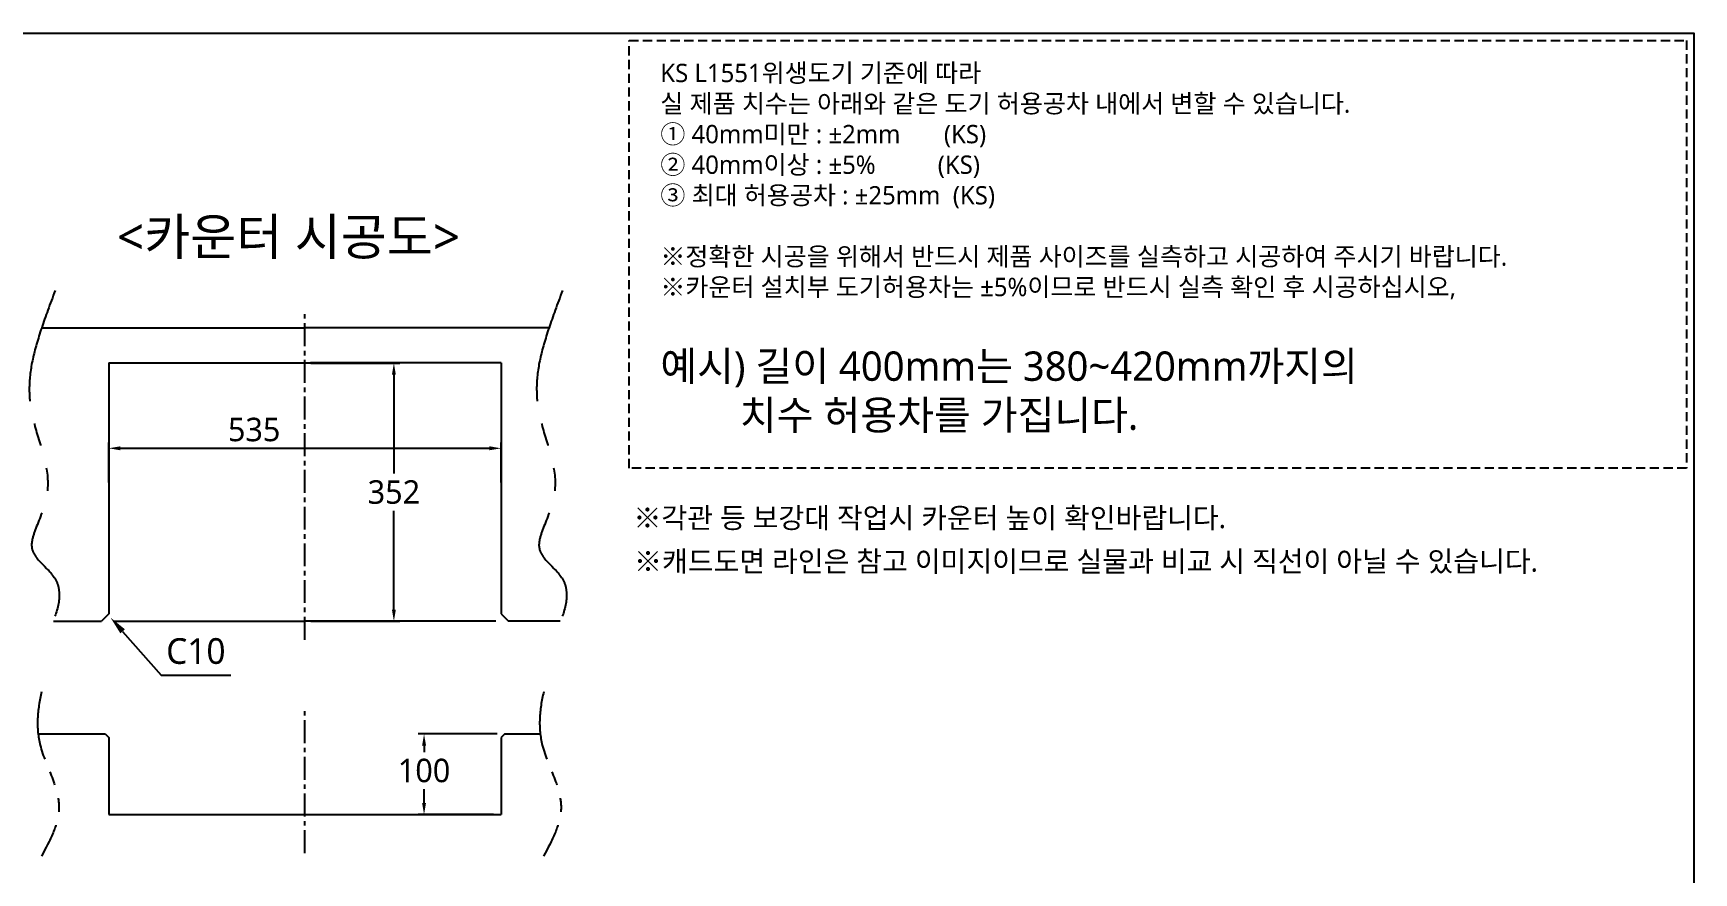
# Model space of a CAD drawing. Extents: x 0 to 3651, y -181 to 2100.
# Drawn here: x 1387 to 3651, y 956 to 2100 of the extents above; entities that cross this region are included whole.
import ezdxf

# ---------------------------------------------------------------- set-up
doc = ezdxf.new("R2010")
doc.units = 0
doc.header["$LTSCALE"] = 25
doc.header["$MEASUREMENT"] = 0
for name, pattern in [('CENTER', [2, 1.25, -0.25, 0.25, -0.25]), ('DASHED', [0.75, 0.5, -0.25]), ('PHANTOM', [2.5, 1.25, -0.25, 0.25, -0.25, 0.25, -0.25])]:
    doc.linetypes.add(name, pattern=pattern)
doc.layers.get('DEFPOINTS').update_dxf_attribs({"linetype": 'CONTINUOUS'})
for name, color, linetype in [('1', 1, 'CONTINUOUS'), ('2', 2, 'CONTINUOUS'), ('3', 3, 'CONTINUOUS'), ('SA-DOOR', 4, 'CONTINUOUS')]:
    doc.layers.add(name, color=color, linetype=linetype)
doc.styles.add('GHS', font='romans', dxfattribs={"bigfont": 'ghs'})
doc.styles.add('ROMANS', font='romans')
doc.styles.get("Standard").update_dxf_attribs({"font": 'NanumGothic.ttf'})
doc.dimstyles.get("Standard").update_dxf_attribs({"dimtxt": 2.5, "dimasz": 2, "dimexe": 2, "dimexo": 1, "dimgap": 1.5, "dimtad": 1, "dimdec": 0, "dimlfac": 10, "dimrnd": 0.5, "dimzin": 0, "dimdsep": 46, "dimtxsty": 'Standard', "dimcen": 0, "dimclrt": 2, "dimadec": 0, "dimazin": 0, "dimtfac": 1, "dimtdec": 0, "dimtmove": 0, "dimatfit": 3, "dimfxl": 0, "dimtolj": 1, "dimtzin": 0, "dimarcsym": 0})

# ---------------------------------------------------------------- blocks, each defined once
blk = doc.blocks.new('*D7')
at = {"layer": '3', "color": 3, "lineweight": -2}
for p, q in [((1490, 1487.5), (1490, 1542.3)), ((2025, 1487.5), (2025, 1542.3)), ((1506, 1534.3), (2009, 1534.3))]:
    blk.add_line(p, q, dxfattribs=at)
at = {"layer": '3', "color": 3}
for points in [[(1506, 1537), (1506, 1531.6), (1490, 1534.3)], [(2009, 1537), (2009, 1531.6), (2025, 1534.3)]]:
    blk.add_solid(points, dxfattribs=at)
at = {"layer": 'DEFPOINTS', "color": 0}
for p in [(2025, 1534.3), (1490, 1479.5), (2025, 1479.5)]:
    blk.add_point(p, dxfattribs=at)
at = {"layer": '3', "color": 2, "insert": (1688.3, 1559.7), "char_height": 32, "attachment_point": 5}
blk.add_mtext('\\A1;535', dxfattribs=at)
blk = doc.blocks.new('*D8')
at = {"layer": '1', "color": 3, "lineweight": -2}
for p, q in [((1765.5, 1650.5), (1886.8, 1650.5)), ((1878.8, 1634.5), (1878.8, 1500)), ((1878.8, 1314.5), (1878.8, 1449.1)), ((1765.5, 1298.5), (1886.8, 1298.5))]:
    blk.add_line(p, q, dxfattribs=at)
at = {"layer": '1', "color": 3}
for points in [[(1876.1, 1634.5), (1881.4, 1634.5), (1878.8, 1650.5)], [(1876.1, 1314.5), (1881.4, 1314.5), (1878.8, 1298.5)]]:
    blk.add_solid(points, dxfattribs=at)
at = {"layer": 'DEFPOINTS', "color": 0}
for p in [(1757.5, 1650.5), (1757.5, 1298.5), (1878.8, 1298.5)]:
    blk.add_point(p, dxfattribs=at)
at = {"layer": '1', "color": 2, "insert": (1878.8, 1474.5), "char_height": 32, "attachment_point": 5}
blk.add_mtext('\\A1;352', dxfattribs=at)
blk = doc.blocks.new('*D9')
at = {"layer": '1', "color": 3, "lineweight": -2}
for p, q in [((2019.5, 1145), (1911.9, 1145)), ((1919.9, 1129), (1919.9, 1120.3)), ((1919.9, 1051), (1919.9, 1069.7)), ((2014.5, 1035), (1911.9, 1035))]:
    blk.add_line(p, q, dxfattribs=at)
at = {"layer": '1', "color": 3}
for points in [[(1917.2, 1129), (1922.6, 1129), (1919.9, 1145)], [(1917.2, 1051), (1922.6, 1051), (1919.9, 1035)]]:
    blk.add_solid(points, dxfattribs=at)
at = {"layer": 'DEFPOINTS', "color": 0}
for p in [(2027.5, 1145), (1919.9, 1035), (2022.5, 1035)]:
    blk.add_point(p, dxfattribs=at)
at = {"layer": '1', "color": 2, "insert": (1919.9, 1095), "char_height": 32, "attachment_point": 5}
blk.add_mtext('\\A1;100', dxfattribs=at)

msp = doc.modelspace()

# ---------------------------------------------------------------- linework, layer by layer
at = {"layer": '1', "color": 1, "linetype": 'CENTER'}
msp.add_line((1757.51619, 1273.47141), (1757.51619, 1721.27378), dxfattribs=at)
at = {"layer": '1', "linetype": 'CENTER'}
msp.add_line((1757.51619, 982.4877), (1757.51619, 1177.4877), dxfattribs=at)
at = {"layer": '2', "color": 1, "ltscale": 5}
for p in [(1497.51619, 1298.54664), (2017.51619, 1298.54664)]:
    msp.add_line(p, (1757.51619, 1298.54664), dxfattribs=at)
at = {"layer": '3', "color": 1}
for p, q in [((1398.67521, 1698.54667), (1757.51619, 1698.54667)), ((2090.23298, 1698.54667), (1757.51619, 1698.54667)), ((1490.01619, 1650.54667), (1765.01619, 1650.54667)), ((2025.01619, 1650.54667), (1765.01619, 1650.54667))]:
    msp.add_line(p, q, dxfattribs=at)
at = {"layer": '3', "color": 1, "ltscale": 5}
for p, q in [((1490.01619, 1650.54667), (1490.01619, 1308.54664)), ((2025.01619, 1650.54667), (2025.01619, 1308.54664)), ((1414.79389, 1298.54664), (1480.01619, 1298.54664)), ((1490.01619, 1308.54664), (1480.01619, 1298.54664)), ((2025.01619, 1308.54664), (2035.01619, 1298.54664)), ((2105.6489, 1298.54664), (2035.01619, 1298.54664)), ((1393.90803, 1144.9877), (1485.01619, 1144.9877)), ((1485.01619, 1144.9877), (1490.01619, 1139.9877)), ((1490.01619, 1139.9877), (1490.01619, 1034.9877)), ((2030.01619, 1144.9877), (2025.01619, 1139.9877)), ((2025.01619, 1139.9877), (2025.01619, 1034.9877)), ((2030.01619, 1144.9877), (2078.31309, 1144.9877)), ((1490.01619, 1034.9877), (2025.01619, 1034.9877))]:
    msp.add_line(p, q, dxfattribs=at)
at = {"layer": '3', "color": 3}
for p, q in [((1509.07019, 1284.81258), (1561.69863, 1225.25329)), ((1561.69863, 1225.25329), (1656.4593, 1225.25329))]:
    msp.add_line(p, q, dxfattribs=at)
at = {"layer": '3', "linetype": 'DASHED'}
msp.add_lwpolyline([(2199.57295, 2090), (3640.64634, 2090), (3640.64634, 1507.28735), (2199.57295, 1507.28735)], close=True, dxfattribs=at)
at = {"layer": '3', "color": 2, "linetype": 'PHANTOM', "ltscale": 5}
for points in [[(1417.08738, 1749.48347), (1388.9784, 1674.21385), (1366.07005, 1610.15263), (1425.41773, 1472.57685), (1360.15608, 1392.17376), (1433.39061, 1362.1799), (1420.78338, 1308.92452), (1407.01533, 1284.17452)], [(2108.64516, 1749.48347), (2080.53618, 1674.21385), (2057.62783, 1610.15263), (2116.97551, 1472.57685), (2051.71386, 1392.17376), (2124.94839, 1362.1799), (2112.34116, 1308.92452), (2098.57311, 1284.17452)]]:
    msp.add_open_spline(points, degree=3, knots=[1.2860474054, 1.2860474054, 1.2860474054, 1.2860474054, 13.7019089976, 20.2184615237, 29.3473177708, 38.3248618894, 46.0330820131, 46.0330820131, 46.0330820131, 46.0330820131], dxfattribs=at)
at = {"layer": '3', "color": 2, "linetype": 'PHANTOM', "ltscale": 3}
for points in [[(1398.66463, 1202.5784), (1392.47048, 1177.6445), (1388.78997, 1121.67515), (1437.33033, 1051.61036), (1409.77487, 999.77467), (1398.46178, 978.58786)], [(2083.06969, 1202.5784), (2076.87554, 1177.6445), (2073.19504, 1121.67515), (2121.7354, 1051.61036), (2094.17994, 999.77467), (2082.86685, 978.58786)]]:
    msp.add_open_spline(points, degree=3, knots=[6.2076279024, 6.2076279024, 6.2076279024, 6.2076279024, 13.7019089976, 23.3592817286, 30.0339812149, 30.0339812149, 30.0339812149, 30.0339812149], dxfattribs=at)
at = {"layer": '3', "color": 3}
msp.add_solid([(1505.94784, 1282.05358), (1512.19253, 1287.57158), (1492.51619, 1303.54664)], dxfattribs=at)
at = {"layer": 'SA-DOOR', "color": 7}
msp.add_lwpolyline([(0, 2100), (3650.64634, 2100), (3650.64634, -181.48043), (0, -181.48043)], close=True, dxfattribs=at)

# ---------------------------------------------------------------- texts
at = {"layer": '2', "color": 7, "attachment_point": 4, "style": 'ROMANS'}
for s, insert, char_height in [('{\\fNanumGothic|b0|i0|c0|p50;KS L1551\\fNanumGothic|b0|i0|c129|p50;위생도기 기준에 따라 \\P실 제품 치수는 아래와 같은 도기 허용공차 내에서 변할 수 있습니다. \\fNanumGothic|b0|i0|c0|p50;\\P\\fNanumGothic|b0|i0|c129|p50;① \\fNanumGothic|b0|i0|c0|p50;40mm\\fNanumGothic|b0|i0|c129|p50;미만 : ±2mm       (KS)\\fNanumGothic|b0|i0|c0|p50; \\P\\fNanumGothic|b0|i0|c129|p50;② \\fNanumGothic|b0|i0|c0|p50;40mm\\fNanumGothic|b0|i0|c129|p50;이상 : ±5%          (KS)\\fNanumGothic|b0|i0|c0|p50;\\P\\fNanumGothic|b0|i0|c129|p50;③ 최대 허용공차 : ±25mm  (KS)\\P\\fNanumGothic|b0|i0|c0|p50;\\P※\\fNanumGothic|b0|i0|c129|p50;정확한 시공을 위해서 반드시 제품 사이즈를 실측하고 시공하여 주시기 바랍니다\\fNanumGothic|b0|i0|c0|p50;.\\fNanumGothic|b0|i0|c129|p50;\\P※카운터 설치부 도기허용차는 ±5%이므로 반드시 실측 확인 후 시공하십시오,}', (2241.98787, 1897.72655), 25), ('{\\fNanumGothic|b0|i0|c129|p50;예시\\fNanumGothic|b0|i0|c0|p50;) \\fNanumGothic|b0|i0|c129|p50;길이 \\fNanumGothic|b0|i0|c0|p50;4\\fNanumGothic|b0|i0|c129|p50;00\\fNanumGothic|b0|i0|c0|p50;mm\\fNanumGothic|b0|i0|c129|p50;는 380\\fNanumGothic|b0|i0|c0|p50;~\\fNanumGothic|b0|i0|c129|p50;420\\fNanumGothic|b0|i0|c0|p50;mm\\fNanumGothic|b0|i0|c129|p50;까지의 \\P        치수 허용차를 가집니다\\fNanumGothic|b0|i0|c0|p50;.}', (2241.98787, 1610.76219), 40)]:
    msp.add_mtext(s, dxfattribs=dict(at, insert=insert, char_height=char_height))
at = {"layer": '3', "insert": (1501.24003, 1847.59895), "char_height": 50, "attachment_point": 1, "style": 'GHS'}
msp.add_mtext_dynamic_manual_height_columns('{\\fNanumGothic|b0|i0|c129|p50;<카운터 시공도>}', width=524.8909223, gutter_width=13.505, heights=[0], dxfattribs=at)
at = {"layer": '3', "color": 7, "insert": (2205.25399, 1453.47024), "char_height": 28, "attachment_point": 1, "style": 'GHS'}
msp.add_mtext_dynamic_manual_height_columns('{\\fNanumGothic|b0|i0|c129|p50;※각관 등 보강대 작업시 카운터 높이 확인바랍니다.}', width=909.2532658, gutter_width=13.505, heights=[0], dxfattribs=at)
at = {"layer": '3', "color": 7, "insert": (2206.03617, 1394.20143), "char_height": 28, "width": 1466.613964, "attachment_point": 1, "style": 'GHS'}
msp.add_mtext('{\\fNanumGothic|b0|i0|c129|p50;※캐드도면 라인은 참고 이미지이므로 실물과 비교 시 직선이 아닐 수 있습니다.}', dxfattribs=at)
at = {"layer": '3', "color": 2, "insert": (1608.82679, 1257.75329), "char_height": 35, "attachment_point": 5}
msp.add_mtext('C10', dxfattribs=at)

# ---------------------------------------------------------------- dimensions: what is measured, and where the dimension line sits
at = {"layer": '1'}
dim = msp.add_linear_dim(base=(1878.76082, 1298.54664), p1=(1757.51619, 1650.54667), p2=(1757.51619, 1298.54664), angle=90, dimstyle='Standard', override={"dimscale": 0.8, "dimtxt": 40, "dimasz": 20, "dimexe": 10, "dimexo": 10, "dimgap": 10, "dimtih": 1, "dimtoh": 1, "dimlfac": 1, "dimzin": 8, "dimclrd": 3, "dimclre": 3, "dimarcsym": 1}, dxfattribs=at)
dim.commit()
dim.dimension.update_dxf_attribs({"geometry": '*D8', "text_midpoint": (1878.76082, 1474.54666), "dimtype": 160})
dim = msp.add_linear_dim(base=(1919.91217, 1034.9877), p1=(2027.51619, 1144.9877), p2=(2022.51619, 1034.9877), angle=90, text='100', dimstyle='Standard', override={"dimscale": 0.8, "dimtxt": 40, "dimasz": 20, "dimexe": 10, "dimexo": 10, "dimgap": 10, "dimtih": 1, "dimtoh": 1, "dimlfac": 1, "dimzin": 8, "dimclrd": 3, "dimclre": 3, "dimarcsym": 1}, dxfattribs=at)
dim.commit()
dim.dimension.update_dxf_attribs({"geometry": '*D9', "text_midpoint": (1919.91217, 1094.9877), "dimtype": 160})
at = {"layer": '3', "color": 7}
dim = msp.add_linear_dim(base=(2025.01619, 1534.3078), p1=(1490.01619, 1479.54666), p2=(2025.01619, 1479.54666), dimstyle='Standard', override={"dimscale": 0.8, "dimtxt": 40, "dimasz": 20, "dimexe": 10, "dimexo": 10, "dimgap": 10, "dimlfac": 1, "dimzin": 8, "dimclrd": 3, "dimclre": 3}, dxfattribs=at)
dim.commit()
dim.dimension.update_dxf_attribs({"geometry": '*D7', "text_midpoint": (1688.28293, 1534.3078), "dimtype": 160})

doc.saveas('drawing.dxf')
